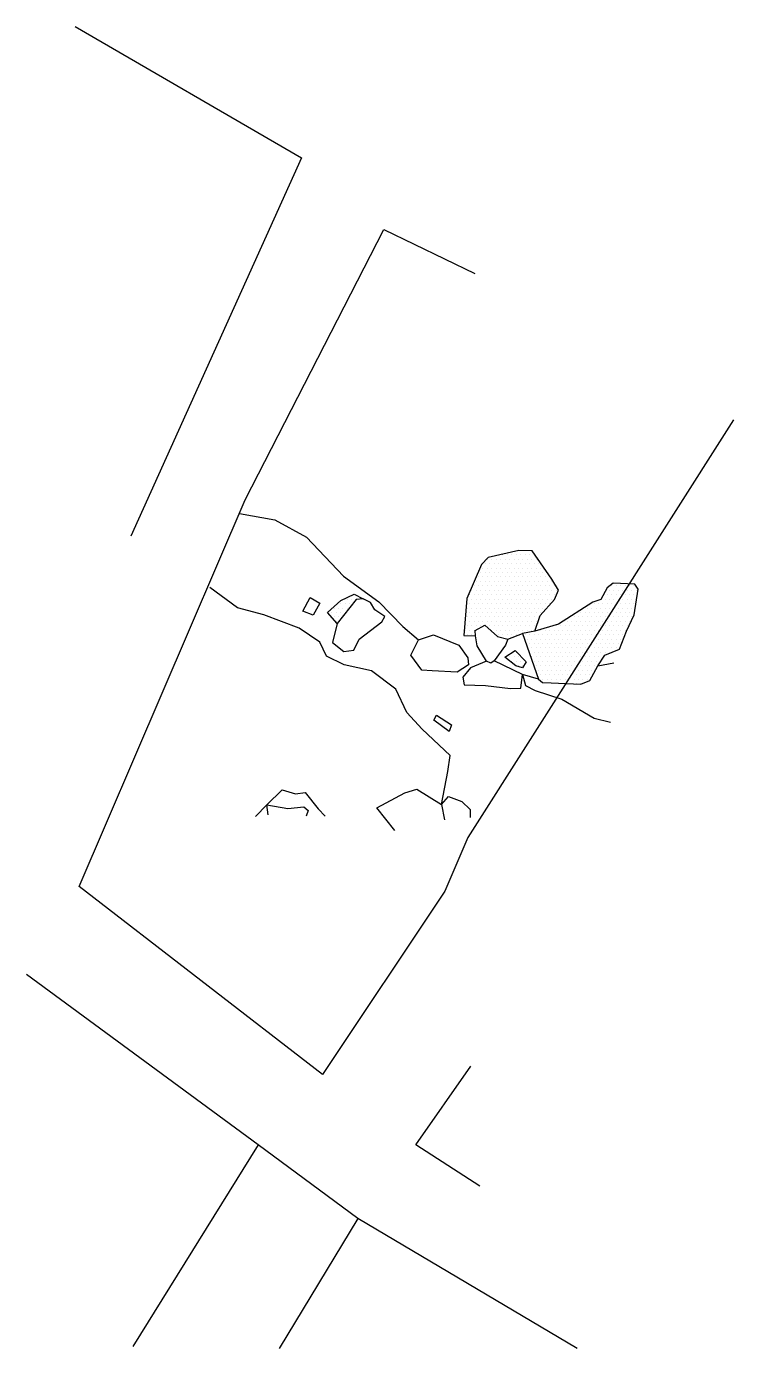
# Model space of a CAD drawing. Header units: metres. Extents: x -3.25 to -1.26, y -17.3 to -13.57.
import ezdxf

# ---------------------------------------------------------------- set-up
doc = ezdxf.new("R2010")
doc.units = ezdxf.units.M
doc.header["$LTSCALE"] = 25
doc.header["$MEASUREMENT"] = 0
doc.linetypes.add('STRICHPUNKTX2', pattern=[2, 1, -0.5, 0, -0.5])
doc.layers.get('0').update_dxf_attribs({"linetype": 'CONTINUOUS'})
for name, color, linetype in [('BEFUND', 1, 'CONTINUOUS'), ('GRABUNGSGRENZE', 3, 'STRICHPUNKTX2'), ('STEINE', 4, 'CONTINUOUS'), ('STEINESCHRAFF', 4, 'CONTINUOUS')]:
    doc.layers.add(name, color=color, linetype=linetype)

# ---------------------------------------------------------------- blocks, each defined once
blk = doc.blocks.new('*X1')
at = {"color": 0}
for p, q in [((-195, -1507.5), (-195, -1507.5)), ((-193.75, -1507.5), (-193.75, -1507.5)), ((-192.5, -1507.5), (-192.5, -1507.5)), ((-191.25, -1507.5), (-191.25, -1507.5)), ((-190.625, -1506.25), (-190.625, -1506.25)), ((-190, -1507.5), (-190, -1507.5)), ((-189.375, -1506.25), (-189.375, -1506.25)), ((-188.75, -1507.5), (-188.75, -1507.5)), ((-188.125, -1506.25), (-188.125, -1506.25)), ((-187.5, -1507.5), (-187.5, -1507.5)), ((-186.875, -1506.25), (-186.875, -1506.25)), ((-186.25, -1507.5), (-186.25, -1507.5)), ((-185.625, -1506.25), (-185.625, -1506.25)), ((-185, -1507.5), (-185, -1507.5)), ((-184.375, -1506.25), (-184.375, -1506.25)), ((-183.75, -1507.5), (-183.75, -1507.5)), ((-183.125, -1506.25), (-183.125, -1506.25)), ((-182.5, -1507.5), (-182.5, -1507.5)), ((-181.875, -1506.25), (-181.875, -1506.25)), ((-181.25, -1507.5), (-181.25, -1507.5)), ((-196.875, -1511.25), (-196.875, -1511.25)), ((-196.25, -1510), (-196.25, -1510)), ((-195.625, -1508.75), (-195.625, -1508.75)), ((-195.625, -1511.25), (-195.625, -1511.25)), ((-195, -1510), (-195, -1510)), ((-194.375, -1508.75), (-194.375, -1508.75)), ((-194.375, -1511.25), (-194.375, -1511.25)), ((-193.75, -1510), (-193.75, -1510)), ((-193.125, -1508.75), (-193.125, -1508.75)), ((-193.125, -1511.25), (-193.125, -1511.25)), ((-192.5, -1510), (-192.5, -1510)), ((-191.875, -1508.75), (-191.875, -1508.75)), ((-191.875, -1511.25), (-191.875, -1511.25)), ((-191.25, -1510), (-191.25, -1510)), ((-190.625, -1508.75), (-190.625, -1508.75)), ((-190.625, -1511.25), (-190.625, -1511.25)), ((-190, -1510), (-190, -1510)), ((-189.375, -1508.75), (-189.375, -1508.75)), ((-189.375, -1511.25), (-189.375, -1511.25)), ((-188.75, -1510), (-188.75, -1510)), ((-188.125, -1508.75), (-188.125, -1508.75)), ((-188.125, -1511.25), (-188.125, -1511.25)), ((-187.5, -1510), (-187.5, -1510)), ((-186.875, -1508.75), (-186.875, -1508.75)), ((-186.875, -1511.25), (-186.875, -1511.25)), ((-186.25, -1510), (-186.25, -1510)), ((-185.625, -1508.75), (-185.625, -1508.75)), ((-185.625, -1511.25), (-185.625, -1511.25)), ((-185, -1510), (-185, -1510)), ((-184.375, -1508.75), (-184.375, -1508.75)), ((-184.375, -1511.25), (-184.375, -1511.25)), ((-183.75, -1510), (-183.75, -1510)), ((-183.125, -1508.75), (-183.125, -1508.75)), ((-183.125, -1511.25), (-183.125, -1511.25)), ((-182.5, -1510), (-182.5, -1510)), ((-181.875, -1508.75), (-181.875, -1508.75)), ((-181.875, -1511.25), (-181.875, -1511.25)), ((-181.25, -1510), (-181.25, -1510)), ((-180.625, -1508.75), (-180.625, -1508.75)), ((-180.625, -1511.25), (-180.625, -1511.25)), ((-180, -1510), (-180, -1510)), ((-179.375, -1511.25), (-179.375, -1511.25)), ((-198.75, -1515), (-198.75, -1515)), ((-198.125, -1513.75), (-198.125, -1513.75)), ((-197.5, -1512.5), (-197.5, -1512.5)), ((-197.5, -1515), (-197.5, -1515)), ((-196.875, -1513.75), (-196.875, -1513.75)), ((-196.25, -1512.5), (-196.25, -1512.5)), ((-196.25, -1515), (-196.25, -1515)), ((-195.625, -1513.75), (-195.625, -1513.75)), ((-195, -1512.5), (-195, -1512.5)), ((-195, -1515), (-195, -1515)), ((-194.375, -1513.75), (-194.375, -1513.75)), ((-193.75, -1512.5), (-193.75, -1512.5)), ((-193.75, -1515), (-193.75, -1515)), ((-193.125, -1513.75), (-193.125, -1513.75)), ((-192.5, -1512.5), (-192.5, -1512.5)), ((-192.5, -1515), (-192.5, -1515)), ((-191.875, -1513.75), (-191.875, -1513.75)), ((-191.25, -1512.5), (-191.25, -1512.5)), ((-191.25, -1515), (-191.25, -1515)), ((-190.625, -1513.75), (-190.625, -1513.75)), ((-190, -1512.5), (-190, -1512.5)), ((-190, -1515), (-190, -1515)), ((-189.375, -1513.75), (-189.375, -1513.75)), ((-188.75, -1512.5), (-188.75, -1512.5)), ((-188.75, -1515), (-188.75, -1515)), ((-188.125, -1513.75), (-188.125, -1513.75)), ((-187.5, -1512.5), (-187.5, -1512.5)), ((-187.5, -1515), (-187.5, -1515)), ((-186.875, -1513.75), (-186.875, -1513.75)), ((-186.25, -1512.5), (-186.25, -1512.5)), ((-186.25, -1515), (-186.25, -1515)), ((-185.625, -1513.75), (-185.625, -1513.75)), ((-185, -1512.5), (-185, -1512.5)), ((-185, -1515), (-185, -1515)), ((-184.375, -1513.75), (-184.375, -1513.75)), ((-183.75, -1512.5), (-183.75, -1512.5)), ((-183.75, -1515), (-183.75, -1515)), ((-183.125, -1513.75), (-183.125, -1513.75)), ((-182.5, -1512.5), (-182.5, -1512.5)), ((-182.5, -1515), (-182.5, -1515)), ((-181.875, -1513.75), (-181.875, -1513.75)), ((-181.25, -1512.5), (-181.25, -1512.5)), ((-181.25, -1515), (-181.25, -1515)), ((-180.625, -1513.75), (-180.625, -1513.75)), ((-180, -1512.5), (-180, -1512.5)), ((-180, -1515), (-180, -1515)), ((-179.375, -1513.75), (-179.375, -1513.75)), ((-178.75, -1512.5), (-178.75, -1512.5)), ((-178.75, -1515), (-178.75, -1515)), ((-178.125, -1513.75), (-178.125, -1513.75)), ((-177.5, -1512.5), (-177.5, -1512.5)), ((-177.5, -1515), (-177.5, -1515)), ((-176.875, -1513.75), (-176.875, -1513.75)), ((-176.25, -1515), (-176.25, -1515)), ((-160, -1515), (-160, -1515)), ((-158.75, -1515), (-158.75, -1515)), ((-157.5, -1515), (-157.5, -1515)), ((-156.25, -1515), (-156.25, -1515)), ((-155, -1515), (-155, -1515)), ((-153.75, -1515), (-153.75, -1515)), ((-234.375, -1518.75), (-234.375, -1518.75)), ((-233.125, -1518.75), (-233.125, -1518.75)), ((-232.5, -1517.5), (-232.5, -1517.5)), ((-231.875, -1518.75), (-231.875, -1518.75)), ((-200.625, -1518.75), (-200.625, -1518.75)), ((-200, -1517.5), (-200, -1517.5)), ((-199.375, -1516.25), (-199.375, -1516.25)), ((-199.375, -1518.75), (-199.375, -1518.75)), ((-198.75, -1517.5), (-198.75, -1517.5)), ((-198.125, -1516.25), (-198.125, -1516.25)), ((-198.125, -1518.75), (-198.125, -1518.75)), ((-197.5, -1517.5), (-197.5, -1517.5)), ((-196.875, -1516.25), (-196.875, -1516.25)), ((-196.875, -1518.75), (-196.875, -1518.75)), ((-196.25, -1517.5), (-196.25, -1517.5)), ((-195.625, -1516.25), (-195.625, -1516.25)), ((-195.625, -1518.75), (-195.625, -1518.75)), ((-195, -1517.5), (-195, -1517.5)), ((-194.375, -1516.25), (-194.375, -1516.25)), ((-194.375, -1518.75), (-194.375, -1518.75)), ((-193.75, -1517.5), (-193.75, -1517.5)), ((-193.125, -1516.25), (-193.125, -1516.25)), ((-193.125, -1518.75), (-193.125, -1518.75)), ((-192.5, -1517.5), (-192.5, -1517.5)), ((-191.875, -1516.25), (-191.875, -1516.25)), ((-191.875, -1518.75), (-191.875, -1518.75)), ((-191.25, -1517.5), (-191.25, -1517.5)), ((-190.625, -1516.25), (-190.625, -1516.25)), ((-190.625, -1518.75), (-190.625, -1518.75)), ((-190, -1517.5), (-190, -1517.5)), ((-189.375, -1516.25), (-189.375, -1516.25)), ((-189.375, -1518.75), (-189.375, -1518.75)), ((-188.75, -1517.5), (-188.75, -1517.5)), ((-188.125, -1516.25), (-188.125, -1516.25)), ((-188.125, -1518.75), (-188.125, -1518.75)), ((-187.5, -1517.5), (-187.5, -1517.5)), ((-186.875, -1516.25), (-186.875, -1516.25)), ((-186.875, -1518.75), (-186.875, -1518.75)), ((-186.25, -1517.5), (-186.25, -1517.5)), ((-185.625, -1516.25), (-185.625, -1516.25)), ((-185.625, -1518.75), (-185.625, -1518.75)), ((-185, -1517.5), (-185, -1517.5)), ((-184.375, -1516.25), (-184.375, -1516.25)), ((-184.375, -1518.75), (-184.375, -1518.75)), ((-183.75, -1517.5), (-183.75, -1517.5)), ((-183.125, -1516.25), (-183.125, -1516.25)), ((-183.125, -1518.75), (-183.125, -1518.75)), ((-182.5, -1517.5), (-182.5, -1517.5)), ((-181.875, -1516.25), (-181.875, -1516.25)), ((-181.875, -1518.75), (-181.875, -1518.75)), ((-181.25, -1517.5), (-181.25, -1517.5)), ((-180.625, -1516.25), (-180.625, -1516.25)), ((-180.625, -1518.75), (-180.625, -1518.75)), ((-180, -1517.5), (-180, -1517.5)), ((-179.375, -1516.25), (-179.375, -1516.25)), ((-179.375, -1518.75), (-179.375, -1518.75)), ((-178.75, -1517.5), (-178.75, -1517.5)), ((-178.125, -1516.25), (-178.125, -1516.25)), ((-178.125, -1518.75), (-178.125, -1518.75)), ((-177.5, -1517.5), (-177.5, -1517.5)), ((-176.875, -1516.25), (-176.875, -1516.25)), ((-176.875, -1518.75), (-176.875, -1518.75)), ((-176.25, -1517.5), (-176.25, -1517.5)), ((-175.625, -1516.25), (-175.625, -1516.25)), ((-161.875, -1518.75), (-161.875, -1518.75)), ((-161.25, -1517.5), (-161.25, -1517.5)), ((-160.625, -1516.25), (-160.625, -1516.25)), ((-160.625, -1518.75), (-160.625, -1518.75)), ((-160, -1517.5), (-160, -1517.5)), ((-159.375, -1516.25), (-159.375, -1516.25)), ((-159.375, -1518.75), (-159.375, -1518.75)), ((-158.75, -1517.5), (-158.75, -1517.5)), ((-158.125, -1516.25), (-158.125, -1516.25)), ((-158.125, -1518.75), (-158.125, -1518.75)), ((-157.5, -1517.5), (-157.5, -1517.5)), ((-156.875, -1516.25), (-156.875, -1516.25)), ((-156.875, -1518.75), (-156.875, -1518.75)), ((-156.25, -1517.5), (-156.25, -1517.5)), ((-155.625, -1516.25), (-155.625, -1516.25)), ((-155.625, -1518.75), (-155.625, -1518.75)), ((-155, -1517.5), (-155, -1517.5)), ((-154.375, -1516.25), (-154.375, -1516.25)), ((-154.375, -1518.75), (-154.375, -1518.75)), ((-153.75, -1517.5), (-153.75, -1517.5)), ((-153.125, -1516.25), (-153.125, -1516.25)), ((-153.125, -1518.75), (-153.125, -1518.75)), ((-240, -1522.5), (-240, -1522.5)), ((-238.75, -1522.5), (-238.75, -1522.5)), ((-238.125, -1521.25), (-238.125, -1521.25)), ((-237.5, -1522.5), (-237.5, -1522.5)), ((-236.875, -1521.25), (-236.875, -1521.25)), ((-236.25, -1520), (-236.25, -1520)), ((-236.25, -1522.5), (-236.25, -1522.5)), ((-235.625, -1521.25), (-235.625, -1521.25)), ((-235, -1520), (-235, -1520)), ((-235, -1522.5), (-235, -1522.5)), ((-234.375, -1521.25), (-234.375, -1521.25)), ((-233.75, -1520), (-233.75, -1520)), ((-200.625, -1521.25), (-200.625, -1521.25)), ((-200, -1520), (-200, -1520)), ((-200, -1522.5), (-200, -1522.5)), ((-199.375, -1521.25), (-199.375, -1521.25)), ((-198.75, -1520), (-198.75, -1520)), ((-198.75, -1522.5), (-198.75, -1522.5)), ((-198.125, -1521.25), (-198.125, -1521.25)), ((-197.5, -1520), (-197.5, -1520)), ((-197.5, -1522.5), (-197.5, -1522.5)), ((-196.875, -1521.25), (-196.875, -1521.25)), ((-196.25, -1520), (-196.25, -1520)), ((-196.25, -1522.5), (-196.25, -1522.5)), ((-195.625, -1521.25), (-195.625, -1521.25)), ((-195, -1520), (-195, -1520)), ((-195, -1522.5), (-195, -1522.5)), ((-194.375, -1521.25), (-194.375, -1521.25)), ((-193.75, -1520), (-193.75, -1520)), ((-193.75, -1522.5), (-193.75, -1522.5)), ((-193.125, -1521.25), (-193.125, -1521.25)), ((-192.5, -1520), (-192.5, -1520)), ((-192.5, -1522.5), (-192.5, -1522.5)), ((-191.875, -1521.25), (-191.875, -1521.25)), ((-191.25, -1520), (-191.25, -1520)), ((-191.25, -1522.5), (-191.25, -1522.5)), ((-190.625, -1521.25), (-190.625, -1521.25)), ((-190, -1520), (-190, -1520)), ((-190, -1522.5), (-190, -1522.5)), ((-189.375, -1521.25), (-189.375, -1521.25)), ((-188.75, -1520), (-188.75, -1520)), ((-188.75, -1522.5), (-188.75, -1522.5)), ((-188.125, -1521.25), (-188.125, -1521.25)), ((-187.5, -1520), (-187.5, -1520)), ((-187.5, -1522.5), (-187.5, -1522.5)), ((-186.875, -1521.25), (-186.875, -1521.25)), ((-186.25, -1520), (-186.25, -1520)), ((-186.25, -1522.5), (-186.25, -1522.5)), ((-185.625, -1521.25), (-185.625, -1521.25)), ((-185, -1520), (-185, -1520)), ((-185, -1522.5), (-185, -1522.5)), ((-184.375, -1521.25), (-184.375, -1521.25)), ((-183.75, -1520), (-183.75, -1520)), ((-183.75, -1522.5), (-183.75, -1522.5)), ((-183.125, -1521.25), (-183.125, -1521.25)), ((-182.5, -1520), (-182.5, -1520)), ((-182.5, -1522.5), (-182.5, -1522.5)), ((-181.875, -1521.25), (-181.875, -1521.25)), ((-181.25, -1520), (-181.25, -1520)), ((-181.25, -1522.5), (-181.25, -1522.5)), ((-180.625, -1521.25), (-180.625, -1521.25)), ((-180, -1520), (-180, -1520)), ((-180, -1522.5), (-180, -1522.5)), ((-179.375, -1521.25), (-179.375, -1521.25)), ((-178.75, -1520), (-178.75, -1520)), ((-177.5, -1520), (-177.5, -1520)), ((-168.75, -1522.5), (-168.75, -1522.5)), ((-167.5, -1522.5), (-167.5, -1522.5)), ((-166.875, -1521.25), (-166.875, -1521.25)), ((-166.25, -1522.5), (-166.25, -1522.5)), ((-165.625, -1521.25), (-165.625, -1521.25)), ((-165, -1520), (-165, -1520)), ((-165, -1522.5), (-165, -1522.5)), ((-164.375, -1521.25), (-164.375, -1521.25)), ((-163.75, -1520), (-163.75, -1520)), ((-163.75, -1522.5), (-163.75, -1522.5)), ((-163.125, -1521.25), (-163.125, -1521.25)), ((-162.5, -1520), (-162.5, -1520)), ((-162.5, -1522.5), (-162.5, -1522.5)), ((-161.875, -1521.25), (-161.875, -1521.25)), ((-161.25, -1520), (-161.25, -1520)), ((-161.25, -1522.5), (-161.25, -1522.5)), ((-160.625, -1521.25), (-160.625, -1521.25)), ((-160, -1520), (-160, -1520)), ((-160, -1522.5), (-160, -1522.5)), ((-159.375, -1521.25), (-159.375, -1521.25)), ((-158.75, -1520), (-158.75, -1520)), ((-158.75, -1522.5), (-158.75, -1522.5)), ((-158.125, -1521.25), (-158.125, -1521.25)), ((-157.5, -1520), (-157.5, -1520)), ((-157.5, -1522.5), (-157.5, -1522.5)), ((-156.875, -1521.25), (-156.875, -1521.25)), ((-156.25, -1520), (-156.25, -1520)), ((-156.25, -1522.5), (-156.25, -1522.5)), ((-155.625, -1521.25), (-155.625, -1521.25)), ((-155, -1520), (-155, -1520)), ((-155, -1522.5), (-155, -1522.5)), ((-154.375, -1521.25), (-154.375, -1521.25)), ((-153.75, -1520), (-153.75, -1520)), ((-153.75, -1522.5), (-153.75, -1522.5)), ((-238.125, -1523.75), (-238.125, -1523.75)), ((-237.5, -1525), (-237.5, -1525)), ((-236.875, -1523.75), (-236.875, -1523.75)), ((-201.25, -1525), (-201.25, -1525)), ((-200.625, -1523.75), (-200.625, -1523.75)), ((-200.625, -1526.25), (-200.625, -1526.25)), ((-200, -1525), (-200, -1525)), ((-199.375, -1523.75), (-199.375, -1523.75)), ((-199.375, -1526.25), (-199.375, -1526.25)), ((-198.75, -1525), (-198.75, -1525)), ((-198.125, -1523.75), (-198.125, -1523.75)), ((-198.125, -1526.25), (-198.125, -1526.25)), ((-197.5, -1525), (-197.5, -1525)), ((-196.875, -1523.75), (-196.875, -1523.75)), ((-196.875, -1526.25), (-196.875, -1526.25)), ((-196.25, -1525), (-196.25, -1525)), ((-195.625, -1523.75), (-195.625, -1523.75)), ((-195, -1525), (-195, -1525)), ((-194.375, -1523.75), (-194.375, -1523.75)), ((-194.375, -1526.25), (-194.375, -1526.25)), ((-193.75, -1525), (-193.75, -1525)), ((-193.125, -1523.75), (-193.125, -1523.75)), ((-193.125, -1526.25), (-193.125, -1526.25)), ((-192.5, -1525), (-192.5, -1525)), ((-191.875, -1523.75), (-191.875, -1523.75)), ((-191.875, -1526.25), (-191.875, -1526.25)), ((-191.25, -1525), (-191.25, -1525)), ((-190.625, -1523.75), (-190.625, -1523.75)), ((-190.625, -1526.25), (-190.625, -1526.25)), ((-190, -1525), (-190, -1525)), ((-189.375, -1523.75), (-189.375, -1523.75)), ((-189.375, -1526.25), (-189.375, -1526.25)), ((-188.75, -1525), (-188.75, -1525)), ((-188.125, -1523.75), (-188.125, -1523.75)), ((-188.125, -1526.25), (-188.125, -1526.25)), ((-187.5, -1525), (-187.5, -1525)), ((-186.875, -1523.75), (-186.875, -1523.75)), ((-186.875, -1526.25), (-186.875, -1526.25)), ((-186.25, -1525), (-186.25, -1525)), ((-185.625, -1523.75), (-185.625, -1523.75)), ((-185.625, -1526.25), (-185.625, -1526.25)), ((-185, -1525), (-185, -1525)), ((-184.375, -1523.75), (-184.375, -1523.75)), ((-184.375, -1526.25), (-184.375, -1526.25)), ((-183.75, -1525), (-183.75, -1525)), ((-183.125, -1523.75), (-183.125, -1523.75)), ((-183.125, -1526.25), (-183.125, -1526.25)), ((-182.5, -1525), (-182.5, -1525)), ((-181.875, -1523.75), (-181.875, -1523.75)), ((-181.875, -1526.25), (-181.875, -1526.25)), ((-181.25, -1525), (-181.25, -1525)), ((-180.625, -1523.75), (-180.625, -1523.75)), ((-175.625, -1526.25), (-175.625, -1526.25)), ((-174.375, -1526.25), (-174.375, -1526.25)), ((-173.75, -1525), (-173.75, -1525)), ((-173.125, -1526.25), (-173.125, -1526.25)), ((-172.5, -1525), (-172.5, -1525)), ((-171.875, -1526.25), (-171.875, -1526.25)), ((-171.25, -1525), (-171.25, -1525)), ((-170.625, -1523.75), (-170.625, -1523.75)), ((-170.625, -1526.25), (-170.625, -1526.25)), ((-170, -1525), (-170, -1525)), ((-169.375, -1523.75), (-169.375, -1523.75)), ((-169.375, -1526.25), (-169.375, -1526.25)), ((-168.75, -1525), (-168.75, -1525)), ((-168.125, -1523.75), (-168.125, -1523.75)), ((-168.125, -1526.25), (-168.125, -1526.25)), ((-167.5, -1525), (-167.5, -1525)), ((-166.875, -1523.75), (-166.875, -1523.75)), ((-166.875, -1526.25), (-166.875, -1526.25)), ((-166.25, -1525), (-166.25, -1525)), ((-165.625, -1523.75), (-165.625, -1523.75)), ((-165.625, -1526.25), (-165.625, -1526.25)), ((-165, -1525), (-165, -1525)), ((-164.375, -1523.75), (-164.375, -1523.75)), ((-164.375, -1526.25), (-164.375, -1526.25)), ((-163.75, -1525), (-163.75, -1525)), ((-163.125, -1523.75), (-163.125, -1523.75)), ((-163.125, -1526.25), (-163.125, -1526.25)), ((-162.5, -1525), (-162.5, -1525)), ((-161.875, -1523.75), (-161.875, -1523.75)), ((-161.875, -1526.25), (-161.875, -1526.25)), ((-161.25, -1525), (-161.25, -1525)), ((-160.625, -1523.75), (-160.625, -1523.75)), ((-160.625, -1526.25), (-160.625, -1526.25)), ((-160, -1525), (-160, -1525)), ((-159.375, -1523.75), (-159.375, -1523.75)), ((-159.375, -1526.25), (-159.375, -1526.25)), ((-158.75, -1525), (-158.75, -1525)), ((-158.125, -1523.75), (-158.125, -1523.75)), ((-158.125, -1526.25), (-158.125, -1526.25)), ((-157.5, -1525), (-157.5, -1525)), ((-156.875, -1523.75), (-156.875, -1523.75)), ((-156.875, -1526.25), (-156.875, -1526.25)), ((-156.25, -1525), (-156.25, -1525)), ((-155.625, -1523.75), (-155.625, -1523.75)), ((-155.625, -1526.25), (-155.625, -1526.25)), ((-155, -1525), (-155, -1525)), ((-154.375, -1523.75), (-154.375, -1523.75)), ((-201.25, -1527.5), (-201.25, -1527.5)), ((-200.625, -1528.75), (-200.625, -1528.75)), ((-200, -1527.5), (-200, -1527.5)), ((-199.375, -1528.75), (-199.375, -1528.75)), ((-198.75, -1527.5), (-198.75, -1527.5)), ((-193.75, -1527.5), (-193.75, -1527.5)), ((-192.5, -1527.5), (-192.5, -1527.5)), ((-191.875, -1528.75), (-191.875, -1528.75)), ((-191.25, -1527.5), (-191.25, -1527.5)), ((-190.625, -1528.75), (-190.625, -1528.75)), ((-190, -1527.5), (-190, -1527.5)), ((-189.375, -1528.75), (-189.375, -1528.75)), ((-188.75, -1527.5), (-188.75, -1527.5)), ((-188.125, -1528.75), (-188.125, -1528.75)), ((-187.5, -1527.5), (-187.5, -1527.5)), ((-186.875, -1528.75), (-186.875, -1528.75)), ((-186.25, -1527.5), (-186.25, -1527.5)), ((-185, -1527.5), (-185, -1527.5)), ((-184.375, -1528.75), (-184.375, -1528.75)), ((-183.75, -1527.5), (-183.75, -1527.5)), ((-183.75, -1530), (-183.75, -1530)), ((-183.125, -1528.75), (-183.125, -1528.75)), ((-182.5, -1527.5), (-182.5, -1527.5)), ((-182.5, -1530), (-182.5, -1530)), ((-181.875, -1528.75), (-181.875, -1528.75)), ((-181.25, -1530), (-181.25, -1530)), ((-180.625, -1528.75), (-180.625, -1528.75)), ((-180, -1527.5), (-180, -1527.5)), ((-180, -1530), (-180, -1530)), ((-179.375, -1528.75), (-179.375, -1528.75)), ((-178.75, -1527.5), (-178.75, -1527.5)), ((-178.75, -1530), (-178.75, -1530)), ((-178.125, -1528.75), (-178.125, -1528.75)), ((-177.5, -1527.5), (-177.5, -1527.5)), ((-177.5, -1530), (-177.5, -1530)), ((-176.875, -1528.75), (-176.875, -1528.75)), ((-176.25, -1527.5), (-176.25, -1527.5)), ((-176.25, -1530), (-176.25, -1530)), ((-175.625, -1528.75), (-175.625, -1528.75)), ((-175, -1527.5), (-175, -1527.5)), ((-175, -1530), (-175, -1530)), ((-174.375, -1528.75), (-174.375, -1528.75)), ((-173.75, -1527.5), (-173.75, -1527.5)), ((-173.75, -1530), (-173.75, -1530)), ((-173.125, -1528.75), (-173.125, -1528.75)), ((-172.5, -1527.5), (-172.5, -1527.5)), ((-172.5, -1530), (-172.5, -1530)), ((-171.875, -1528.75), (-171.875, -1528.75)), ((-171.25, -1527.5), (-171.25, -1527.5)), ((-171.25, -1530), (-171.25, -1530)), ((-170.625, -1528.75), (-170.625, -1528.75)), ((-170, -1527.5), (-170, -1527.5)), ((-170, -1530), (-170, -1530)), ((-169.375, -1528.75), (-169.375, -1528.75)), ((-168.75, -1527.5), (-168.75, -1527.5)), ((-168.75, -1530), (-168.75, -1530)), ((-168.125, -1528.75), (-168.125, -1528.75)), ((-167.5, -1527.5), (-167.5, -1527.5)), ((-167.5, -1530), (-167.5, -1530)), ((-166.875, -1528.75), (-166.875, -1528.75)), ((-166.25, -1527.5), (-166.25, -1527.5)), ((-166.25, -1530), (-166.25, -1530)), ((-165.625, -1528.75), (-165.625, -1528.75)), ((-165, -1527.5), (-165, -1527.5)), ((-165, -1530), (-165, -1530)), ((-164.375, -1528.75), (-164.375, -1528.75)), ((-163.75, -1527.5), (-163.75, -1527.5)), ((-163.75, -1530), (-163.75, -1530)), ((-163.125, -1528.75), (-163.125, -1528.75)), ((-162.5, -1527.5), (-162.5, -1527.5)), ((-162.5, -1530), (-162.5, -1530)), ((-161.875, -1528.75), (-161.875, -1528.75)), ((-161.25, -1527.5), (-161.25, -1527.5)), ((-161.25, -1530), (-161.25, -1530)), ((-160.625, -1528.75), (-160.625, -1528.75)), ((-160, -1527.5), (-160, -1527.5)), ((-160, -1530), (-160, -1530)), ((-159.375, -1528.75), (-159.375, -1528.75)), ((-158.75, -1527.5), (-158.75, -1527.5)), ((-158.75, -1530), (-158.75, -1530)), ((-158.125, -1528.75), (-158.125, -1528.75)), ((-157.5, -1527.5), (-157.5, -1527.5)), ((-157.5, -1530), (-157.5, -1530)), ((-156.875, -1528.75), (-156.875, -1528.75)), ((-156.25, -1527.5), (-156.25, -1527.5)), ((-186.875, -1533.75), (-186.875, -1533.75)), ((-183.125, -1531.25), (-183.125, -1531.25)), ((-183.125, -1533.75), (-183.125, -1533.75)), ((-182.5, -1532.5), (-182.5, -1532.5)), ((-181.875, -1531.25), (-181.875, -1531.25)), ((-181.875, -1533.75), (-181.875, -1533.75)), ((-181.25, -1532.5), (-181.25, -1532.5)), ((-180.625, -1531.25), (-180.625, -1531.25)), ((-180.625, -1533.75), (-180.625, -1533.75)), ((-180, -1532.5), (-180, -1532.5)), ((-179.375, -1531.25), (-179.375, -1531.25)), ((-179.375, -1533.75), (-179.375, -1533.75)), ((-178.75, -1532.5), (-178.75, -1532.5)), ((-178.125, -1531.25), (-178.125, -1531.25)), ((-178.125, -1533.75), (-178.125, -1533.75)), ((-177.5, -1532.5), (-177.5, -1532.5)), ((-176.875, -1531.25), (-176.875, -1531.25)), ((-176.875, -1533.75), (-176.875, -1533.75)), ((-176.25, -1532.5), (-176.25, -1532.5)), ((-175.625, -1531.25), (-175.625, -1531.25)), ((-175.625, -1533.75), (-175.625, -1533.75)), ((-175, -1532.5), (-175, -1532.5)), ((-174.375, -1531.25), (-174.375, -1531.25)), ((-174.375, -1533.75), (-174.375, -1533.75)), ((-173.75, -1532.5), (-173.75, -1532.5)), ((-173.125, -1531.25), (-173.125, -1531.25)), ((-173.125, -1533.75), (-173.125, -1533.75)), ((-172.5, -1532.5), (-172.5, -1532.5)), ((-171.875, -1531.25), (-171.875, -1531.25)), ((-171.875, -1533.75), (-171.875, -1533.75)), ((-171.25, -1532.5), (-171.25, -1532.5)), ((-170.625, -1531.25), (-170.625, -1531.25)), ((-170.625, -1533.75), (-170.625, -1533.75)), ((-170, -1532.5), (-170, -1532.5)), ((-169.375, -1531.25), (-169.375, -1531.25)), ((-169.375, -1533.75), (-169.375, -1533.75)), ((-168.75, -1532.5), (-168.75, -1532.5)), ((-168.125, -1531.25), (-168.125, -1531.25)), ((-168.125, -1533.75), (-168.125, -1533.75)), ((-167.5, -1532.5), (-167.5, -1532.5)), ((-166.875, -1531.25), (-166.875, -1531.25)), ((-166.875, -1533.75), (-166.875, -1533.75)), ((-166.25, -1532.5), (-166.25, -1532.5)), ((-165.625, -1531.25), (-165.625, -1531.25)), ((-165.625, -1533.75), (-165.625, -1533.75)), ((-165, -1532.5), (-165, -1532.5)), ((-164.375, -1531.25), (-164.375, -1531.25)), ((-164.375, -1533.75), (-164.375, -1533.75)), ((-163.75, -1532.5), (-163.75, -1532.5)), ((-163.125, -1531.25), (-163.125, -1531.25)), ((-163.125, -1533.75), (-163.125, -1533.75)), ((-162.5, -1532.5), (-162.5, -1532.5)), ((-161.875, -1531.25), (-161.875, -1531.25)), ((-161.875, -1533.75), (-161.875, -1533.75)), ((-161.25, -1532.5), (-161.25, -1532.5)), ((-160.625, -1531.25), (-160.625, -1531.25)), ((-160.625, -1533.75), (-160.625, -1533.75)), ((-160, -1532.5), (-160, -1532.5)), ((-159.375, -1531.25), (-159.375, -1531.25)), ((-158.75, -1532.5), (-158.75, -1532.5)), ((-158.125, -1531.25), (-158.125, -1531.25)), ((-188.75, -1535), (-188.75, -1535)), ((-188.125, -1536.25), (-188.125, -1536.25)), ((-187.5, -1535), (-187.5, -1535)), ((-186.875, -1536.25), (-186.875, -1536.25)), ((-186.25, -1535), (-186.25, -1535)), ((-186.25, -1537.5), (-186.25, -1537.5)), ((-185.625, -1536.25), (-185.625, -1536.25)), ((-185, -1537.5), (-185, -1537.5)), ((-184.375, -1536.25), (-184.375, -1536.25)), ((-182.5, -1535), (-182.5, -1535)), ((-181.875, -1536.25), (-181.875, -1536.25)), ((-181.25, -1535), (-181.25, -1535)), ((-181.25, -1537.5), (-181.25, -1537.5)), ((-180.625, -1536.25), (-180.625, -1536.25)), ((-180, -1535), (-180, -1535)), ((-180, -1537.5), (-180, -1537.5)), ((-179.375, -1536.25), (-179.375, -1536.25)), ((-178.75, -1535), (-178.75, -1535)), ((-178.75, -1537.5), (-178.75, -1537.5)), ((-178.125, -1536.25), (-178.125, -1536.25)), ((-177.5, -1535), (-177.5, -1535)), ((-177.5, -1537.5), (-177.5, -1537.5)), ((-176.875, -1536.25), (-176.875, -1536.25)), ((-176.25, -1535), (-176.25, -1535)), ((-176.25, -1537.5), (-176.25, -1537.5)), ((-175.625, -1536.25), (-175.625, -1536.25)), ((-175, -1535), (-175, -1535)), ((-175, -1537.5), (-175, -1537.5)), ((-174.375, -1536.25), (-174.375, -1536.25)), ((-173.75, -1535), (-173.75, -1535)), ((-173.75, -1537.5), (-173.75, -1537.5)), ((-173.125, -1536.25), (-173.125, -1536.25)), ((-172.5, -1535), (-172.5, -1535)), ((-172.5, -1537.5), (-172.5, -1537.5)), ((-171.875, -1536.25), (-171.875, -1536.25)), ((-171.25, -1535), (-171.25, -1535)), ((-171.25, -1537.5), (-171.25, -1537.5)), ((-170.625, -1536.25), (-170.625, -1536.25)), ((-170, -1535), (-170, -1535)), ((-170, -1537.5), (-170, -1537.5)), ((-169.375, -1536.25), (-169.375, -1536.25)), ((-168.75, -1535), (-168.75, -1535)), ((-168.75, -1537.5), (-168.75, -1537.5)), ((-168.125, -1536.25), (-168.125, -1536.25)), ((-167.5, -1535), (-167.5, -1535)), ((-167.5, -1537.5), (-167.5, -1537.5)), ((-166.875, -1536.25), (-166.875, -1536.25)), ((-166.25, -1535), (-166.25, -1535)), ((-166.25, -1537.5), (-166.25, -1537.5)), ((-165.625, -1536.25), (-165.625, -1536.25)), ((-165, -1535), (-165, -1535)), ((-165, -1537.5), (-165, -1537.5)), ((-164.375, -1536.25), (-164.375, -1536.25)), ((-163.75, -1535), (-163.75, -1535)), ((-163.125, -1536.25), (-163.125, -1536.25)), ((-162.5, -1535), (-162.5, -1535)), ((-180.625, -1538.75), (-180.625, -1538.75)), ((-180, -1540), (-180, -1540)), ((-179.375, -1538.75), (-179.375, -1538.75)), ((-179.375, -1541.25), (-179.375, -1541.25)), ((-178.75, -1540), (-178.75, -1540)), ((-178.125, -1538.75), (-178.125, -1538.75)), ((-178.125, -1541.25), (-178.125, -1541.25)), ((-177.5, -1540), (-177.5, -1540)), ((-176.875, -1538.75), (-176.875, -1538.75)), ((-176.875, -1541.25), (-176.875, -1541.25)), ((-176.25, -1540), (-176.25, -1540)), ((-175.625, -1538.75), (-175.625, -1538.75)), ((-175.625, -1541.25), (-175.625, -1541.25)), ((-175, -1540), (-175, -1540)), ((-174.375, -1538.75), (-174.375, -1538.75)), ((-174.375, -1541.25), (-174.375, -1541.25)), ((-173.75, -1540), (-173.75, -1540)), ((-173.125, -1538.75), (-173.125, -1538.75)), ((-173.125, -1541.25), (-173.125, -1541.25)), ((-172.5, -1540), (-172.5, -1540)), ((-171.875, -1538.75), (-171.875, -1538.75)), ((-171.875, -1541.25), (-171.875, -1541.25)), ((-171.25, -1540), (-171.25, -1540)), ((-170.625, -1538.75), (-170.625, -1538.75)), ((-170.625, -1541.25), (-170.625, -1541.25)), ((-170, -1540), (-170, -1540)), ((-169.375, -1538.75), (-169.375, -1538.75)), ((-169.375, -1541.25), (-169.375, -1541.25)), ((-168.75, -1540), (-168.75, -1540)), ((-168.125, -1538.75), (-168.125, -1538.75)), ((-168.125, -1541.25), (-168.125, -1541.25)), ((-167.5, -1540), (-167.5, -1540)), ((-166.875, -1538.75), (-166.875, -1538.75)), ((-166.875, -1541.25), (-166.875, -1541.25)), ((-166.25, -1540), (-166.25, -1540)), ((-165.625, -1538.75), (-165.625, -1538.75)), ((-172.5, -1542.5), (-172.5, -1542.5)), ((-171.25, -1542.5), (-171.25, -1542.5)), ((-170, -1542.5), (-170, -1542.5)), ((-168.75, -1542.5), (-168.75, -1542.5))]:
    blk.add_line(p, q, dxfattribs=at)

msp = doc.modelspace()

# ---------------------------------------------------------------- linework, layer by layer
at = {"layer": 'BEFUND'}
for points in [[(-2.6471, -14.9466), (-2.5477, -14.9639), (-2.4593, -15.0129), (-2.3544, -15.1229), (-2.2552, -15.1948), (-2.1882, -15.2647), (-2.1442, -15.3022)], [(-2.0788, -15.7659), (-2.0614, -15.6726), (-2.0545, -15.6282), (-2.1338, -15.5537), (-2.1763, -15.5066), (-2.2072, -15.4415), (-2.2757, -15.3894), (-2.3532, -15.3725), (-2.4027, -15.3478), (-2.4212, -15.3091), (-2.4795, -15.2697), (-2.579, -15.232), (-2.6529, -15.212), (-2.7311, -15.1548)]]:
    msp.add_lwpolyline(points, dxfattribs=at)
at = {"layer": 'GRABUNGSGRENZE', "flags": 128}
for points in [[(-3.1095, -13.5747), (-2.4726, -13.9449), (-2.9529, -15.0102)], [(-1.2574, -14.6826), (-2.005, -15.8592), (-2.0695, -16.0098), (-2.4143, -16.5264), (-3.0988, -15.9969), (-2.6315, -14.9078), (-2.2414, -14.1465), (-1.9852, -14.2706)], [(-1.697, -17.2981), (-2.3146, -16.9318), (-2.5952, -16.7244), (-3.2469, -16.2442)]]:
    msp.add_lwpolyline(points, dxfattribs=at)
at = {"layer": 'GRABUNGSGRENZE'}
for points in [[(-1.9712, -16.841), (-2.1516, -16.7248), (-1.9963, -16.503)], [(-2.5952, -16.7244), (-2.9474, -17.2924)], [(-2.3146, -16.9318), (-2.5354, -17.2976)]]:
    msp.add_lwpolyline(points, dxfattribs=at)
at = {"layer": 'STEINE'}
for points in [[(-1.8168, -15.2777), (-1.8017, -15.2333), (-1.7607, -15.1883), (-1.7496, -15.1623), (-1.7691, -15.1313), (-1.824, -15.0516), (-1.8617, -15.0507), (-1.9477, -15.07), (-1.9669, -15.09), (-2.0082, -15.1859), (-2.0159, -15.2904), (-1.9838, -15.2912)], [(-1.8509, -15.2845), (-1.806, -15.4126), (-1.7947, -15.4227), (-1.7708, -15.4231), (-1.6872, -15.4268), (-1.6613, -15.4165), (-1.6391, -15.3756), (-1.6199, -15.345), (-1.5787, -15.328), (-1.5586, -15.2775), (-1.5374, -15.232), (-1.526, -15.1596), (-1.5348, -15.1454), (-1.5964, -15.1422), (-1.6132, -15.156), (-1.6308, -15.1882), (-1.6537, -15.1964), (-1.7502, -15.258), (-1.8168, -15.2777), (-1.8509, -15.2845)], [(-2.4404, -15.2328), (-2.469, -15.2213), (-2.4483, -15.183), (-2.4212, -15.1991), (-2.4404, -15.2328)], [(-2.3731, -15.2559), (-2.4002, -15.225), (-2.3627, -15.1912), (-2.3246, -15.1737), (-2.2991, -15.1863)], [(-2.3731, -15.2559), (-2.3856, -15.3095), (-2.3539, -15.3348), (-2.3254, -15.3311), (-2.3112, -15.3005), (-2.2473, -15.2518), (-2.2382, -15.2364), (-2.2663, -15.2177), (-2.2786, -15.1969), (-2.2991, -15.1863), (-2.3189, -15.1884), (-2.3731, -15.2559)], [(-1.9524, -15.3624), (-1.9976, -15.3814), (-2.0189, -15.4075), (-2.0152, -15.4284), (-1.9551, -15.4312), (-1.8853, -15.439), (-1.8563, -15.4378), (-1.8508, -15.3996), (-1.9305, -15.3613), (-1.9401, -15.3674), (-1.9524, -15.3624), (-1.9791, -15.3187), (-1.9838, -15.2912), (-1.9844, -15.2754), (-1.9575, -15.2605), (-1.9217, -15.2925), (-1.8926, -15.3), (-1.8991, -15.3168), (-1.9305, -15.3613)], [(-2.1654, -15.3451), (-2.1442, -15.3022), (-2.102, -15.2877), (-2.0305, -15.3169), (-2.0049, -15.3524), (-2.0033, -15.3723), (-2.0347, -15.3933), (-2.105, -15.3896), (-2.1346, -15.3872), (-2.1654, -15.3451)], [(-1.8926, -15.3), (-1.8509, -15.2845)], [(-1.9005, -15.3514), (-1.8715, -15.3324), (-1.8413, -15.3639), (-1.8509, -15.3807), (-1.8703, -15.3757), (-1.9005, -15.3514)], [(-1.6391, -15.3756), (-1.5943, -15.3668)], [(-1.806, -15.4126), (-1.8508, -15.3996), (-1.8431, -15.4311), (-1.8155, -15.4452), (-1.7405, -15.4688), (-1.6496, -15.5229), (-1.6037, -15.5339)], [(-2.0574, -15.56), (-2.1008, -15.5281), (-2.0927, -15.5143), (-2.0508, -15.5416), (-2.0574, -15.56)], [(-2.6022, -15.8), (-2.5708, -15.7672), (-2.5272, -15.7242), (-2.4899, -15.7358), (-2.4625, -15.7321), (-2.4261, -15.7777), (-2.4061, -15.799)], [(-2.2103, -15.8388), (-2.2611, -15.7754), (-2.1818, -15.7333), (-2.1483, -15.7224), (-2.0788, -15.7659), (-2.0704, -15.8086)], [(-2.0788, -15.7659), (-2.0595, -15.7434), (-2.0218, -15.7574), (-1.9982, -15.7797), (-1.9986, -15.8027)], [(-2.5666, -15.7947), (-2.5708, -15.7672), (-2.5111, -15.7771), (-2.4663, -15.7723), (-2.4546, -15.783), (-2.4601, -15.7988)]]:
    msp.add_lwpolyline(points, dxfattribs=at)

# ---------------------------------------------------------------- block references
at = {"layer": 'STEINESCHRAFF', "xscale": 0.01, "yscale": 0.01, "zscale": 0.01}
msp.add_blockref('*X1', (0, 0), dxfattribs=at)

doc.saveas('drawing.dxf')
